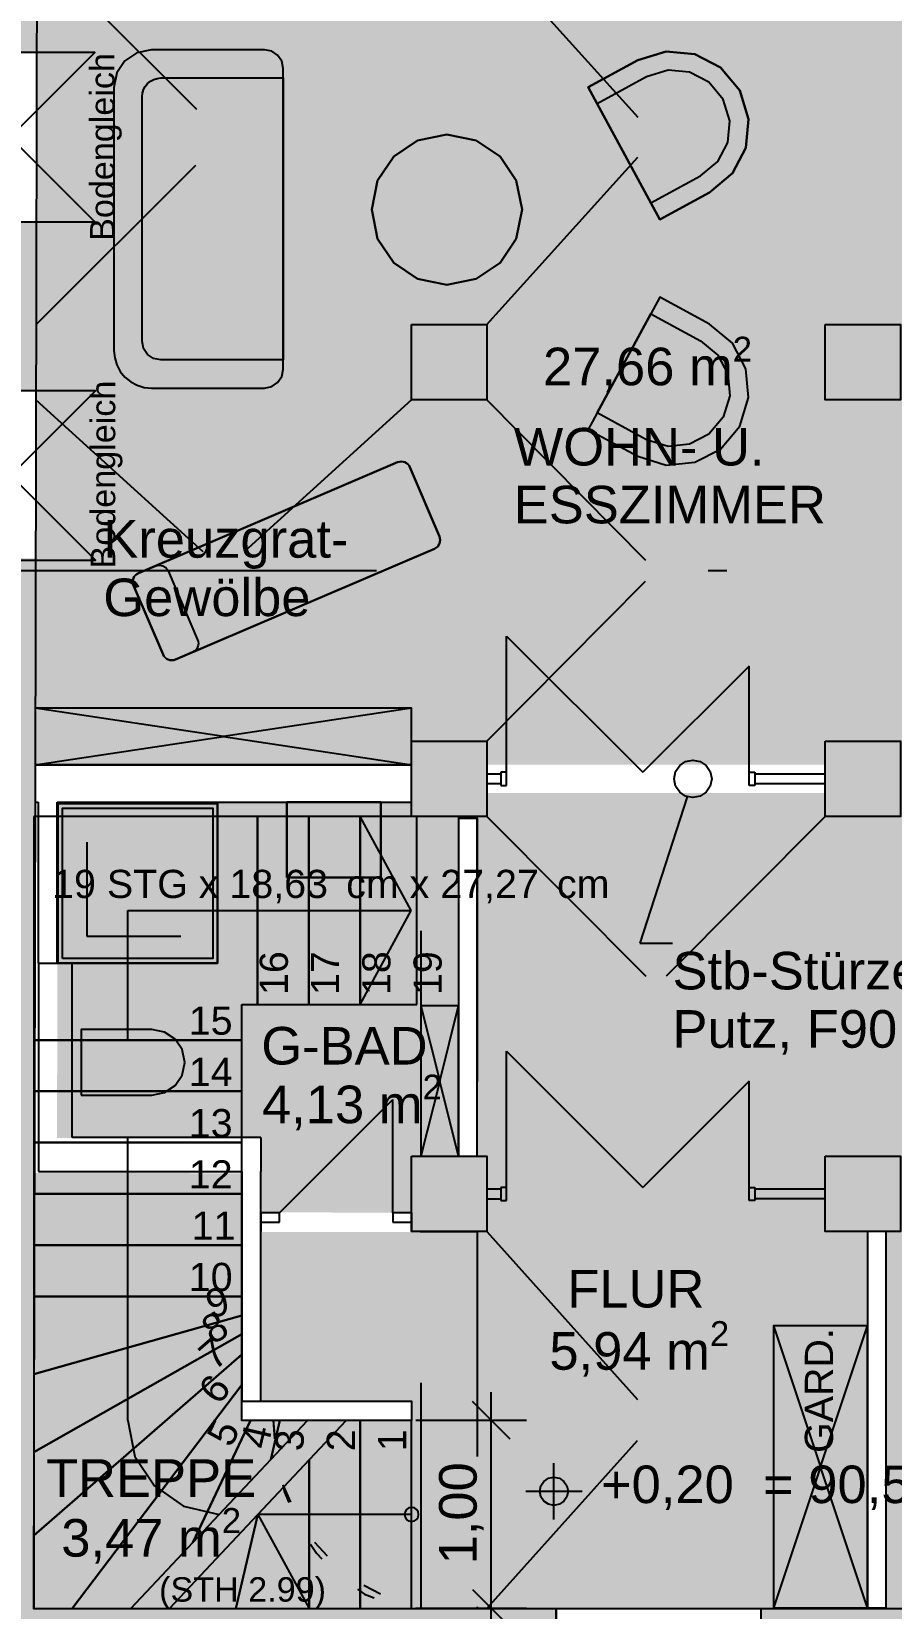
# Model space of a CAD drawing. Header units: centimetres. Extents: x 0 to 44.8, y 0 to 29.7.
# Drawn here: x 6.54 to 11.12, y 14.99 to 23.38 of the extents above; entities that cross this region are included whole.
import ezdxf
from ezdxf.xclip import XClip

# ---------------------------------------------------------------- set-up
doc = ezdxf.new("R2010")
doc.units = ezdxf.units.CM
doc.header["$MEASUREMENT"] = 0
doc.header["$XCLIPFRAME"] = 0
for name, pattern in [('ACAD_ISO02W100', [0.42, 0.12, -0.3]), ('Punktlinie_ eng', [0.025, 0, -0.025]), ('Strichlinie_ eng', [0.22999999999999998, 0.15, -0.08]), ('Strichlinie_ lang', [1.0583333015441903, 0.6349999904632571, -0.4233333110809331]), ('Strichpunktlinie', [0.670277762413025, 0.352777767181396, -0.176388883590699, 0, -0.14111111164093])]:
    doc.linetypes.add(name, pattern=pattern)
for name, color, linetype in [('A-Bemaßung 1_100', 7, 'Continuous'), ('A-Decken Roh', 7, 'Continuous'), ('A-Fenster Türen', 7, 'Continuous'), ('A-Möblierung', 7, 'Continuous'), ('A-Räume NEU.Neu', 7, 'Continuous'), ('A-Schnittlinien.Marker', 7, 'Continuous'), ('A-Schraffuren', 7, 'Continuous'), ('A-Treppen', 7, 'Continuous'), ('FENSTERÖFFNUNG', 7, 'Continuous'), ('Layout-Zeichnung.Layout', 7, 'Continuous'), ('Neubau_A-Bemaßung 1_100', 7, 'Continuous'), ('Neubau_A-Fenster Türen', 7, 'Continuous'), ('Neubau_A-Treppen', 7, 'Continuous'), ('Neubau_A-Wand Aussen', 7, 'Continuous'), ('Neubau_A-Wand Innen', 7, 'Continuous'), ('Neubau_Ansicht', 7, 'Continuous'), ('Unterzug', 7, 'Continuous'), ('Wand', 7, 'Continuous')]:
    doc.layers.add(name, color=color, linetype=linetype)
doc.styles.add('ERSTELLTER_STIL_3', font='')
doc.styles.get('ERSTELLTER_STIL_3').set_extended_font_data('Arial')

# ---------------------------------------------------------------- blocks, each defined once
blk = doc.blocks.new('Zeichnung_2_1', base_point=(5.879295221465711, 14.23450187050399))
at = {"layer": 'A-Möblierung', "linetype": 'Continuous', "lineweight": 0, "true_color": 0x535353}
for points in [[(7.179554475160754, 21.48489767178647), (7.779554475160754, 21.48489767178647, 0.4142135623730951), (7.879554475160753, 21.58489767178647), (7.879554475160754, 23.18489767178647, 0.4142135623730951), (7.779554475160754, 23.28489767178647), (7.179554475160757, 23.28489767178647, 0.4142135623730951), (6.979554475160757, 23.08489767178647), (6.979554475160753, 21.68489767178647, 0.4142135623730951)], [(10.14738622381097, 22.52592616260402, 0.9999999999999989), (9.76536517491342, 23.2288201220312), (9.501779940128232, 23.08556222869462), (9.883800989025781, 22.38266826926744)], [(9.150388446022212, 22.43460729964471, 0.9999999999999998), (8.350388446022212, 22.43460729964471, 0.9999999999999998)], [(8.685241113088711, 20.6307381988781, 0.4142135623730933), (8.711550438651622, 20.6963721793183), (8.55425181914246, 21.06414540333075, 0.4142135623731005), (8.488617838702256, 21.09045472889366), (7.109468248655572, 20.50058490573429, 0.4142135623730966), (7.083158923092661, 20.43495092529409), (7.240457542601824, 20.06717770128164, 0.4142135623730977), (7.306091523042026, 20.04086837571873)], [(6.680552512355177, 18.42518851684274), (7.530552512355176, 18.42518851684274), (7.530552512355176, 19.27518851684274), (6.680552512355177, 19.27518851684274)], [(7.899396812776966, 18.88150246045009), (8.399396812776965, 18.88150246045009), (8.399396812776965, 19.28150246045009), (7.899396812776966, 19.28150246045009)], [(8.612352691872088, 18.19805396706188), (8.612352691872088, 17.39805396706187), (8.81235269187209, 17.39805396706187), (8.81235269187209, 18.19805396706188)], [(6.805991314799674, 17.72305402368435), (7.180991314799673, 17.72305402368435, 0.9999999999999998), (7.180991314799673, 18.07305402368435), (6.805991314799674, 18.07305402368435)], [(10.48745001255367, 14.99646031347126), (10.98745001255367, 14.99646031347126), (10.98745001255367, 16.49646031347126), (10.48745001255367, 16.49646031347126)]]:
    blk.add_hatch(color=251, dxfattribs=at).paths.add_polyline_path(points)
at = {"layer": 'A-Möblierung', "linetype": 'Continuous', "lineweight": 0, "true_color": 0x3f3f3f}
blk.add_hatch(color=250, dxfattribs=at).paths.add_polyline_path([(6.560399982425748, 19.78150246834636), (6.560399982425748, 19.48150246045009), (8.56273469187209, 19.48150246045009), (8.56273469187209, 19.78150246834636)])
at = {"layer": 'A-Räume NEU.Neu', "linetype": 'Continuous', "lineweight": 0, "true_color": 0x222b33}
h = blk.add_hatch(color=250, dxfattribs=at)
h.paths.add_polyline_path([(6.569835968360488, 23.81715205016291), (6.560542090247059, 19.48106506027933), (8.562734668486712, 19.48106506027933), (8.562734668486712, 19.60611500356786), (8.962734724987067, 19.60611500356786), (8.962734724987067, 19.48114199261377), (10.76303673893328, 19.48114199261377), (10.76303673893328, 19.60611500356786), (11.16303669870028, 19.60611500356786), (11.16303669870028, 19.48114199261377), (12.98979276961889, 19.48114199261377), (12.98979276961889, 19.60611510030121), (13.05204068226046, 19.60611510030121), (13.05204068226046, 20.49598001455204), (13.05204068226046, 21.34575998159558), (13.05204068226046, 21.42268505241785), (12.98979276961889, 21.42268505241785), (12.98979276961889, 21.82268510891821), (13.05204068226046, 21.82268510891821), (13.05204068226046, 23.63719696221687), (12.98326974942751, 23.63719696221687), (12.98326974942751, 23.81715205016291), (12.59983469922458, 23.81715205016291), (11.55983468775034, 23.81715205016291), (10.391875700223, 23.81715205016291), (9.351875688748779, 23.81715205016291), (8.175774654901256, 23.81715205016291), (7.139617666074145, 23.81715205016291)])
h.paths.add_polyline_path([(8.562734668486712, 21.42268505241785), (8.562734668486712, 21.82268501218485), (8.762734648370213, 21.82268501218485), (8.962734724987067, 21.82268501218485), (8.962734724987067, 21.42268505241785), (8.762734648370213, 21.42268505241785)], flags=0)
h.paths.add_polyline_path([(10.76303673893328, 21.82268501218485), (11.16303669870028, 21.82268501218485), (11.16303669870028, 21.42268505241785), (10.76303673893328, 21.42268505241785)], flags=0)
for points in [[(10.7630366587078, 19.33143514456779), (8.902734685638382, 19.33143514456779), (8.96273468565315, 19.33113237008159), (8.96273468565315, 19.20611497382676), (8.912352703763114, 19.20611497382676), (8.912352703763114, 17.39805406209578), (8.96273468565315, 17.39805406209578), (8.96273468565315, 17.19775119846316), (10.7630366587078, 17.19805403977225), (10.7630366587078, 17.39805406209578), (10.98803665876319, 17.39805406209578), (11.16303663653197, 17.39805406209578), (11.16303663653197, 16.99805401744873), (11.08803670333639, 16.99805401744873), (11.08803670333639, 14.99673845257004), (12.97807265451305, 15.00085353939626), (12.97807265451305, 15.19964807689719), (12.97807265451305, 16.99805408427161), (12.98979272009146, 16.99805408427161), (12.98979272009146, 17.39805399527289), (12.98979272009146, 19.20611497382676), (12.98979272009146, 19.48114199261377), (11.16303663653197, 19.48114199261377), (11.16303663653197, 19.20611497382676), (10.98803665876319, 19.20611497382676), (10.7630366587078, 19.20611497382676)], [(6.676738447277486, 17.49572615044622), (7.760618686395901, 17.49805400768032), (7.759525128103565, 17.10026210401694), (8.56190997672489, 17.09805629088507), (8.56273469187209, 17.39805402368435), (8.81235269187209, 17.397367806013), (8.81235269187209, 19.20611500335756), (8.561332887749824, 19.20611500335756), (8.561332887749824, 19.28150246045009), (6.680566045539284, 19.28150246045009)], [(6.555889227807283, 17.31024332791899), (6.55092232267709, 14.99291502368436), (7.129447760866888, 14.99291502368436), (8.562736791642356, 14.99291502368436), (8.56273490171741, 15.99291502368475), (7.660622406780259, 15.99291331616001), (7.660618691872106, 17.30787545180587)], [(8.562734666148678, 16.99547034638461), (7.760613154118731, 16.99547034638461), (7.760618713937004, 16.09463865702459), (8.562734666148678, 16.09463865702459), (8.562734666148678, 14.99291502368436), (8.762734711839178, 14.99291502368436), (9.331965650896162, 14.99291502368436), (10.98793897292413, 14.99652046801353), (10.98793897292413, 16.99805404565606), (10.76303669191198, 16.99805404565606), (10.76303669191198, 17.12640464859279), (10.76303669191198, 17.19805402368436), (8.962734692880625, 17.19775119255177), (8.962734692880625, 17.12254600541212), (8.962734757529676, 16.99805404565606)]]:
    blk.add_hatch(color=250, dxfattribs=at).paths.add_polyline_path(points)
at = {"layer": 'A-Schraffuren', "linetype": 'Continuous', "lineweight": 13}
for points in [[(5.901272768084091, 24.48822230924436), (5.898666895754138, 23.27244118342728), (6.568663027757571, 23.26991852368435), (6.569835953217087, 23.81715202368436), (7.139617691872091, 23.81715202368436), (7.139617691872091, 24.48822230924436)], [(5.896732453134297, 22.36991852368437), (5.894803796881736, 21.47009551888861), (6.56480533588573, 21.47009551888861), (6.566733992138288, 22.36991852368436)], [(8.962734691872093, 21.42268502368436), (8.962734691872093, 21.82268502368436), (8.56273469187209, 21.82268502368436), (8.56273469187209, 21.42268502368436)], [(10.76303669187209, 21.82268502368436), (10.76303669187209, 21.42268502368436), (11.16303669187209, 21.42268502368436), (11.16303669187209, 21.82268502368436)], [(5.892896194991552, 20.58009551888861), (5.879524922782089, 14.34167002368435), (7.129447691872095, 14.34167002368435), (7.129447691872095, 14.99291502368435), (6.55092232267709, 14.99291502368435), (6.56289773399555, 20.58009551888861)], [(8.962734691872093, 19.20611502368435), (8.962734691872093, 19.60611502368436), (8.56273469187209, 19.60611502368436), (8.56273469187209, 19.20611502368435)], [(11.16303669187209, 19.20611502368435), (11.16303669187209, 19.60611502368436), (10.76303669187209, 19.60611502368436), (10.76303669187209, 19.20611502368435)], [(8.56273469187209, 17.39805402368435), (8.56273469187209, 16.99805402368436), (8.962734691872093, 16.99805402368436), (8.962734691872093, 17.39805402368435)], [(10.76303669187209, 17.39805402368435), (10.76303669187209, 16.99805402368436), (11.16303669187209, 16.99805402368436), (11.16303669187209, 17.39805402368435)], [(9.331965691872094, 14.99291502368435), (7.129447691872095, 14.99291502368435), (7.129447691872095, 14.34167002368435), (9.331965691872094, 14.34167002368435)], [(11.55969069187209, 14.34167002368435), (11.55969069187209, 14.99291502368435), (10.42196569187209, 14.99291502368435), (10.42196569187209, 14.34167002368435)]]:
    blk.add_hatch(color=9, dxfattribs=at).paths.add_polyline_path(points)
at = {"layer": 'A-Bemaßung 1_100', "color": 7, "linetype": 'Continuous', "lineweight": 25, "ltscale": 10}
for p, q in [((8.9861291025365, 15.9929151121069), (8.9861291025365, 16.14314016200591)), ((9.08627930205036, 15.89276491259304), (8.885979401766193, 16.09306481287721)), ((9.173910539596157, 15.9929151121069), (8.586129290464543, 15.9929151121069)), ((8.9861291025365, 14.99291483381167), (8.9861291025365, 15.9929151121069)), ((8.885979401766193, 15.09306503332554), (9.08627930205036, 14.89276513304137)), ((9.173910539596157, 14.99291483381167), (8.586129290464543, 14.99291483381167)), ((8.9861291025365, 14.84268978391266), (8.9861291025365, 14.99291483381167))]:
    blk.add_line(p, q, dxfattribs=at)
at = {"layer": 'A-Fenster Türen', "color": 7, "linetype": 'Punktlinie_ eng', "lineweight": 25, "ltscale": 10}
blk.add_arc((8.825082926999334, 15.96882505920281), 0.9986641459076553, 178.4703002666215, 257.745773647586, dxfattribs=at)
at = {"layer": 'A-Möblierung', "color": 7, "linetype": 'Continuous', "lineweight": 25, "ltscale": 10, "flags": 128}
for points in [[(7.179554475160754, 21.48489767178647), (7.779554475160754, 21.48489767178647, 0.4142135623730951), (7.879554475160753, 21.58489767178647), (7.879554475160754, 23.18489767178647, 0.4142135623730951), (7.779554475160754, 23.28489767178647), (7.179554475160757, 23.28489767178647, 0.4142135623730951), (6.979554475160757, 23.08489767178647), (6.979554475160753, 21.68489767178647, 0.4142135623730951)], [(7.179554475160754, 21.48489767178647), (7.779554475160754, 21.48489767178647, 0.4142135623730951), (7.879554475160753, 21.58489767178647), (7.879554475160754, 23.18489767178647, 0.4142135623730951), (7.779554475160754, 23.28489767178647), (7.179554475160757, 23.28489767178647, 0.4142135623730951), (6.979554475160757, 23.08489767178647), (6.979554475160753, 21.68489767178647, 0.4142135623730951)], [(10.14738622381097, 22.52592616260402, 0.9999999999999989), (9.76536517491342, 23.2288201220312), (9.501779940128232, 23.08556222869462), (9.883800989025781, 22.38266826926744)], [(10.14738622381097, 22.52592616260402), (9.883800989025781, 22.38266826926744), (9.501779940128232, 23.08556222869462), (9.76536517491342, 23.2288201220312, -0.999999952511681)], [(9.836048357913583, 22.47053001419584), (10.09963359269878, 22.61378790753242, 0.9999999331289989), (9.813117806025614, 23.1409583771028), (9.549532571240427, 22.99770048376622)], [(7.879554475160753, 21.63489767178647), (7.229554475160754, 21.63489767178647, -0.4142135623730951), (7.129554475160754, 21.73489767178647), (7.129554475160755, 23.03489767178647, -0.4142135623730951), (7.229554475160755, 23.13489767178647), (7.879554475160754, 23.13489767178647)], [(9.150388446022212, 22.43460729964471, 0.9999999999999998), (8.350388446022212, 22.43460729964471, 0.9999999999999998)], [(10.14738622381097, 21.82522332106173), (9.883800989025781, 21.96848121439831), (9.501779940128232, 21.26558725497114), (9.76536517491342, 21.12232936163455, 0.999999952511681)], [(9.836048357913583, 21.88061946946991), (10.09963359269878, 21.73736157613333, -0.9999999331289989), (9.813117806025614, 21.21019110656295), (9.549532571240427, 21.35344899989953)], [(8.685241113088711, 20.6307381988781, 0.4142135623730933), (8.711550438651622, 20.6963721793183), (8.55425181914246, 21.06414540333075, 0.4142135623731005), (8.488617838702256, 21.09045472889366), (7.109468248655572, 20.50058490573429, 0.4142135623730966), (7.083158923092661, 20.43495092529409), (7.240457542601824, 20.06717770128164, 0.4142135623730977), (7.306091523042026, 20.04086837571873)], [(8.685241113088711, 20.6307381988781), (7.306091523042026, 20.04086837571873, -0.4142135623730951), (7.240457542601824, 20.06717770128164), (7.083158923092661, 20.43495092529409, -0.4142135623730951), (7.109468248655572, 20.50058490573429), (8.488617838702256, 21.09045472889366, -0.4142135623730951), (8.55425181914246, 21.06414540333075), (8.711550438651622, 20.6963721793183, -0.4142135623730951)], [(7.398034829045138, 20.08019303059602), (7.306091523042026, 20.04086837571873, -0.4142135623730951), (7.240457542601824, 20.06717770128164), (7.083158923092661, 20.43495092529409, -0.4142135623730951), (7.109468248655572, 20.50058490573429), (7.201411554658684, 20.53990956061159, -0.4142135623730951), (7.267045535098887, 20.51360023504868), (7.424344154608049, 20.14582701103623, -0.4142135623730951)], [(6.805991314799674, 17.72305402368435), (7.180991314799673, 17.72305402368435, 0.9999999999999998), (7.180991314799673, 18.07305402368435), (6.805991314799674, 18.07305402368435)], [(6.805991314799674, 17.72305402368435), (7.180991314799673, 17.72305402368435, 0.9999999999999998), (7.180991314799673, 18.07305402368435), (6.805991314799674, 18.07305402368435)]]:
    blk.add_lwpolyline(points, format="xyb", close=True, dxfattribs=at)
for points in [[(6.560399982425748, 19.78150246834636), (6.560399982425748, 19.48150246045009), (8.56273469187209, 19.48150246045009), (8.56273469187209, 19.78150246834636)], [(6.680552512355177, 18.42518851684274), (7.530552512355176, 18.42518851684274), (7.530552512355176, 19.27518851684274), (6.680552512355177, 19.27518851684274)], [(6.680552512355177, 18.42518851684274), (6.680552512355177, 19.27518851684274), (7.530552512355176, 19.27518851684274), (7.530552512355176, 18.42518851684274)], [(6.705552512355176, 18.45018851684274), (6.705552512355176, 19.25018851684274), (7.505552512355176, 19.25018851684274), (7.505552512355176, 18.45018851684274)], [(7.899396812776966, 18.88150246045009), (8.399396812776965, 18.88150246045009), (8.399396812776965, 19.28150246045009), (7.899396812776966, 19.28150246045009)], [(7.899396812776966, 18.88150246045009), (7.899396812776966, 19.28150246045009), (8.399396812776965, 19.28150246045009), (8.399396812776965, 18.88150246045009)], [(8.612352691872088, 18.19805396706188), (8.612352691872088, 17.39805396706187), (8.81235269187209, 17.39805396706187), (8.81235269187209, 18.19805396706188)], [(8.612352691872088, 18.19805396706188), (8.612352691872088, 17.39805396706187), (8.81235269187209, 17.39805396706187), (8.81235269187209, 18.19805396706188)], [(8.612352691872088, 18.19805396706188), (8.712352691872088, 17.79805396706188), (8.612352691872088, 17.39805396706187), (8.81235269187209, 17.39805396706187), (8.712352691872088, 17.79805396706188), (8.81235269187209, 18.19805396706188)], [(10.48745001255367, 14.99646031347126), (10.98745001255367, 14.99646031347126), (10.98745001255367, 16.49646031347126), (10.48745001255367, 16.49646031347126)]]:
    blk.add_lwpolyline(points, close=True, dxfattribs=at)
for points in [[(6.560399982425749, 19.48150246045009), (8.56273469187209, 19.48150246045009), (8.56273469187209, 19.78150246045009), (6.560399982425748, 19.78150246045009), (6.560399982425749, 19.48150246045009), (7.561567337148917, 19.63150246045009), (8.56273469187209, 19.48150246045009), (8.56273469187209, 19.78150246045009), (7.561567337148917, 19.63150246045009), (6.560399982425748, 19.78150246045009)], [(10.98745001255367, 14.99646031347126), (10.98745001255367, 16.49646031347126), (10.48745001255367, 16.49646031347126), (10.48745001255367, 14.99646031347126), (10.98745001255367, 14.99646031347126), (10.73745001255367, 15.74646031347127), (10.98745001255367, 16.49646031347126), (10.48745001255367, 16.49646031347126), (10.73745001255367, 15.74646031347127), (10.48745001255367, 14.99646031347126)]]:
    blk.add_lwpolyline(points, dxfattribs=at)
at = {"layer": 'A-Möblierung', "color": 7, "linetype": 'Strichlinie_ lang', "lineweight": 25, "ltscale": 10, "flags": 128}
blk.add_lwpolyline([(6.834444498993405, 19.06909983780165), (6.834444498993405, 18.56909983780165), (7.334444498993404, 18.56909983780165)], dxfattribs=at)
at = {"layer": 'A-Möblierung', "color": 7, "linetype": 'Continuous', "lineweight": 25, "ltscale": 10}
blk.add_circle((8.750388446022212, 22.43460729964471), 0.3999999999999997, dxfattribs=at)
at = {"layer": 'A-Schnittlinien.Marker', "color": 7, "linetype": 'Strichpunktlinie', "lineweight": 25, "ltscale": 10, "flags": 128}
blk.add_lwpolyline([(5.134348610401683, 20.8002408604794), (5.134348610401683, 20.51440002368435), (18.9187973671971, 20.51440002368435), (18.9187973671971, 18.30208452368436), (22.96349005917514, 18.30208452368435), (22.96349005917514, 20.51440002368435), (31.89707315021201, 20.51440002368435), (31.89707315021201, 20.8002408604794)], dxfattribs=at)
at = {"layer": 'FENSTERÖFFNUNG', "color": 7, "linetype": 'Continuous', "lineweight": 25, "ltscale": 10}
blk.add_line((7.129447493842282, 14.99291483381167), (8.169447503972926, 14.99291483381167), dxfattribs=at)
at = {"layer": 'Neubau_A-Bemaßung 1_100', "color": 7, "linetype": 'Continuous', "lineweight": 25, "ltscale": 10}
for p, q in [((10.02870262940971, 19.31114475828718), (9.777214184382608, 18.53142654079764)), ((9.777214184382608, 18.53142654079764), (9.950342535803374, 18.53142654079764)), ((9.319893276818371, 15.46592870732648), (9.319893276818371, 15.76592844169456)), ((9.169893160262554, 15.61592832513874), (9.469893393374187, 15.61592832513874))]:
    blk.add_line(p, q, dxfattribs=at)
for centre, radius in [((10.05939917198359, 19.40631681509026), 0.1), ((9.319893237695524, 15.61592854159065), 0.075)]:
    blk.add_circle(centre, radius, dxfattribs=at)
at = {"layer": 'Neubau_A-Fenster Türen', "color": 7, "linetype": 'Continuous', "lineweight": 25, "ltscale": 10, "flags": 128}
for points in [[(6.42773191058767, 22.37002255021495), (6.877731910587669, 22.37002255021495), (6.42773191058767, 22.82002255021494), (6.877731910587667, 23.27002255021493), (6.42773191058767, 23.27002255021493)], [(6.43093393153623, 20.57009551888862), (6.88093393153623, 20.57009551888862), (6.43093393153623, 21.02009551888862), (6.880933931536227, 21.47009551888861), (6.43093393153623, 21.47009551888861)]]:
    blk.add_lwpolyline(points, dxfattribs=at)
at = {"layer": 'Neubau_A-Treppen', "color": 7, "linetype": 'Strichlinie_ eng', "lineweight": 25, "ltscale": 10}
for p, q in [((6.553612649077866, 19.20611485183354), (6.553612649077866, 18.01657656167879)), ((7.743150939232619, 19.20611485183354), (6.553612649077866, 19.20611485183354)), ((7.743150939232619, 18.20611507228187), (7.743150939232619, 19.20611485183354)), ((8.015878378539238, 19.20611485183354), (7.743150939232619, 19.20611485183354)), ((7.743150939232619, 19.20611485183354), (7.743150939232619, 18.20611507228187)), ((8.015878378539238, 18.20611507228187), (8.015878378539238, 19.20611485183354)), ((8.288605817845854, 19.20611485183354), (8.015878378539238, 19.20611485183354)), ((8.015878378539238, 19.20611485183354), (8.015878378539238, 18.20611507228187)), ((8.288605817845854, 18.20611507228187), (8.288605817845854, 19.20611485183354)), ((8.288605817845854, 19.20611485183354), (8.288605817845854, 18.20611507228187)), ((8.561332758408916, 19.20611485183354), (8.288605817845854, 19.20611485183354)), ((8.561332758408916, 18.7061149620577), (8.288605817845854, 19.20611485183354)), ((8.591332681971368, 19.20611485183354), (8.561332758408916, 19.20611485183354)), ((8.591332681971368, 18.20611507228187), (8.591332681971368, 19.20611485183354)), ((7.053612538853702, 18.01657656167879), (7.053612538853702, 18.7061149620577)), ((7.053612538853702, 18.7061149620577), (7.743150939232619, 18.7061149620577)), ((7.743150939232619, 18.7061149620577), (8.288605817845854, 18.7061149620577)), ((8.288605817845854, 18.7061149620577), (8.561332758408916, 18.7061149620577)), ((8.288605817845854, 18.20611507228187), (8.561332758408916, 18.7061149620577)), ((7.660618855790704, 18.01657656167879), (7.660618855790704, 18.20611507228187)), ((7.660618855790704, 18.20611507228187), (7.743150939232619, 18.20611507228187)), ((7.743150939232619, 18.20611507228187), (8.015878378539238, 18.20611507228187)), ((8.015878378539238, 18.20611507228187), (8.288605817845854, 18.20611507228187)), ((8.288605817845854, 18.20611507228187), (8.561332758408916, 18.20611507228187)), ((8.561332758408916, 18.20611507228187), (8.591332681971368, 18.20611507228187)), ((7.660618855790704, 18.01657656167879), (6.553612649077866, 18.01657656167879)), ((6.553612649077866, 18.01657656167879), (6.553612649077866, 17.74384912237217)), ((6.553612649077866, 18.01657656167879), (7.660618855790704, 18.01657656167879)), ((7.053612538853702, 15.9929151121069), (7.053612538853702, 18.01657656167879)), ((7.660618855790704, 17.74384912237217), (7.660618855790704, 18.01657656167879)), ((7.660618855790704, 17.74384912237217), (6.553612649077866, 17.74384912237217)), ((6.553612649077866, 17.74384912237217), (6.553612649077866, 17.47112218180911)), ((6.553612649077866, 17.74384912237217), (7.660618855790704, 17.74384912237217)), ((7.660618855790704, 17.47112218180911), (7.660618855790704, 17.74384912237217)), ((7.660618855790704, 17.47112218180911), (6.553612649077866, 17.47112218180911)), ((6.553612649077866, 17.47112218180911), (6.553612649077866, 17.19839474250249)), ((6.553612649077866, 17.47112218180911), (7.660618855790704, 17.47112218180911)), ((7.660618855790704, 17.19839474250249), (7.660618855790704, 17.47112218180911)), ((7.660618855790704, 17.19839474250249), (6.553612649077866, 17.19839474250249)), ((6.553612649077866, 17.19839474250249), (6.553612649077866, 16.92566730319587)), ((6.553612649077866, 17.19839474250249), (7.660618855790704, 17.19839474250249)), ((7.660618855790704, 16.92566730319587), (7.660618855790704, 17.19839474250249)), ((7.660618855790704, 16.92566730319587), (6.553612649077866, 16.92566730319587)), ((6.553612649077866, 16.92566730319587), (6.553612649077866, 16.65294036263281)), ((6.553612649077866, 16.92566730319587), (7.660618855790704, 16.92566730319587)), ((7.660618855790704, 16.65294036263281), (7.660618855790704, 16.92566730319587)), ((7.660618855790704, 16.65294036263281), (6.553612649077866, 16.65294036263281)), ((6.553612649077866, 16.65294036263281), (6.553612649077866, 16.23870790573863)), ((6.553612649077866, 16.65294036263281), (7.660618855790704, 16.65294036263281)), ((7.660618855790704, 16.55200164955887), (7.660618855790704, 16.65294036263281)), ((7.660618855790704, 16.55200164955887), (6.553612649077866, 16.23870790573863)), ((6.553612649077866, 16.23870790573863), (7.660618855790704, 16.55200164955887)), ((7.660618855790704, 16.45106293648493), (7.660618855790704, 16.55200164955887)), ((7.660618855790704, 16.45106293648493), (6.553612649077866, 15.824475947588)), ((6.553612649077866, 15.824475947588), (7.660618855790704, 16.45106293648493)), ((7.660618855790704, 16.34312036767148), (7.660618855790704, 16.45106293648493)), ((7.660618855790704, 16.34312036767148), (6.553612649077866, 15.38150189712002)), ((6.553612649077866, 15.38150189712002), (7.660618855790704, 16.34312036767148)), ((7.660618855790704, 16.18316034232708), (7.660618855790704, 16.34312036767148)), ((6.553612649077866, 16.23870790573863), (6.553612649077866, 15.824475947588)), ((7.660618855790704, 16.18316034232708), (6.756972341070496, 14.99291483381167)), ((6.756972341070496, 14.99291483381167), (7.660618855790704, 16.18316034232708)), ((7.660618855790704, 15.9929151121069), (7.660618855790704, 16.18316034232708)), ((7.705342686576822, 15.9929151121069), (7.398619390347005, 15.34392256775586)), ((7.39861988909056, 15.34392256775586), (7.705342686576822, 15.9929151121069)), ((7.705342686576822, 15.9929151121069), (7.660618855790704, 15.9929151121069)), ((7.862105266991648, 15.9929151121069), (7.705342686576822, 15.9929151121069)), ((7.862105266991648, 15.9929151121069), (7.81321243883128, 15.78495251584738)), ((7.81321243883128, 15.78495251584738), (7.862105266991648, 15.9929151121069)), ((8.008708441195985, 15.9929151121069), (7.862105266991648, 15.9929151121069)), ((6.553612649077866, 15.824475947588), (6.553612649077866, 15.38150189712002)), ((6.553612649077866, 15.38150189712002), (6.553612649077866, 14.99291483381167)), ((6.553612649077866, 14.99291483381167), (6.756972341070496, 14.99291483381167)), ((6.756972341070496, 14.99291483381167), (7.068652649491087, 14.99291483381167))]:
    blk.add_line(p, q, dxfattribs=at)
at = {"layer": 'Neubau_A-Treppen', "color": 7, "linetype": 'Continuous', "lineweight": 25, "ltscale": 10}
for p, q in [((7.068652649491087, 14.99291483381167), (8.008708441195985, 15.9929151121069)), ((7.274525011512603, 14.99291483381167), (8.214580803217501, 15.9929151121069)), ((8.290007287234733, 15.9929151121069), (8.214580803217501, 15.9929151121069)), ((8.562734726541349, 15.9929151121069), (8.290007287234733, 15.9929151121069)), ((8.290007287234733, 15.9929151121069), (8.290007287234733, 14.99291483381167)), ((8.290007287234733, 14.99291483381167), (8.290007287234733, 15.9929151121069)), ((8.562734726541349, 14.99291483381167), (8.562734726541349, 15.9929151121069)), ((8.01728034667167, 15.78303335064865), (7.744552907365054, 15.49291522233106)), ((8.01728034667167, 15.78303335064865), (8.01728034667167, 14.99291483381167)), ((8.01728034667167, 14.99291483381167), (8.01728034667167, 15.78303335064865)), ((7.744552907365054, 15.49291522233106), (7.627000547738457, 14.99291483381167)), ((7.627000547738457, 14.99291483381167), (7.744552907365054, 15.49291522233106)), ((8.290007287234733, 15.49291522233106), (7.744552907365054, 15.49291522233106)), ((7.744552907365054, 15.49291522233106), (8.01728034667167, 14.99291483381167)), ((8.562734726541349, 15.49291522233106), (8.290007287234733, 15.49291522233106)), ((7.274525011512603, 14.99291483381167), (7.627000547738457, 14.99291483381167)), ((7.627000547738457, 14.99291483381167), (8.01728034667167, 14.99291483381167)), ((8.01728034667167, 14.99291483381167), (8.290007287234733, 14.99291483381167)), ((8.290007287234733, 14.99291483381167), (8.562734726541349, 14.99291483381167))]:
    blk.add_line(p, q, dxfattribs=at)
at = {"layer": 'Neubau_A-Treppen', "color": 7, "linetype": 'Continuous', "lineweight": 25, "ltscale": 10, "flags": 128}
blk.add_lwpolyline([(7.760618691872098, 16.09463864074837), (8.56273469187209, 16.09463864074837), (8.56273469187209, 15.99291502368435), (7.660618691872097, 15.99291502368435), (7.660618691872097, 16.09463864074837)], close=True, dxfattribs=at)
blk.add_lwpolyline([(8.56273469187209, 15.53041502368435, 0.9999999999999998), (8.56273469187209, 15.45541502368435, 0.9999999999999998)], format="xyb", close=True, dxfattribs=at)
at = {"layer": 'Neubau_A-Treppen', "color": 7, "linetype": 'Strichlinie_ eng', "lineweight": 25, "ltscale": 10}
blk.add_arc((7.553612605467123, 15.99291502368435), 0.4999999999999999, 180, 268.3120533204029, dxfattribs=at)
at = {"layer": 'Neubau_A-Wand Aussen', "color": 7, "linetype": 'Continuous', "lineweight": 25, "ltscale": 10}
for p, q in [((9.06797142364218, 19.44115024573261), (9.067849231471262, 20.16614981159863)), ((9.067849231471262, 20.16614981159863), (9.792970989508186, 19.44127193915998)), ((9.06797142364218, 19.44115024573261), (9.037971001336173, 19.44114475955352)), ((9.037971001336173, 19.44114475955352), (9.037982971181487, 19.37114510415564)), ((9.037972996310392, 19.43114495128055), (9.037981474950822, 19.38114491242861)), ((9.037972996310392, 19.43114495128055), (9.037981474950822, 19.38114491242861)), ((9.037972996310392, 19.43114495128055), (9.037981474950822, 19.38114491242861)), ((9.06798289474394, 19.37115009159119), (9.06797142364218, 19.44115024573261)), ((10.35797112928896, 19.44136719917894), (10.38797105285141, 19.44137218661449)), ((10.35798309913428, 19.37136704503751), (10.35797112928896, 19.44136719917894)), ((10.38797105285141, 19.44137218661449), (10.38798302269673, 19.37137203247306)), ((10.38797304782563, 19.43137187959797), (10.38798152646607, 19.38137184074603)), ((10.38797304782563, 19.43137187959797), (10.38798152646607, 19.38137184074603)), ((10.38797304782563, 19.43137187959797), (10.38798152646607, 19.38137184074603)), ((9.037982971181487, 19.37114510415564), (9.06798289474394, 19.37115009159119)), ((10.38798302269673, 19.37137203247306), (10.35798309913428, 19.37136704503751)), ((9.06797142364218, 17.2327686470402), (9.067849231471262, 17.95776871164976)), ((9.067849231471262, 17.95776871164976), (9.792970989508186, 17.23289083921112)), ((7.860618512454905, 17.09805402295071), (8.46273464883747, 17.70017015933327)), ((8.46273464883747, 17.09805402295071), (8.46273464883747, 17.70017015933327)), ((9.06797142364218, 17.2327686470402), (9.037971001336173, 17.23276365960465)), ((9.037971001336173, 17.23276365960465), (9.037982971181487, 17.16276400420678)), ((9.037972996310392, 17.22276385133169), (9.037981474950822, 17.17276381247974)), ((9.037972996310392, 17.22276385133169), (9.037981474950822, 17.17276381247974)), ((9.037972996310392, 17.22276385133169), (9.037981474950822, 17.17276381247974)), ((9.06798289474394, 17.16276899164233), (9.06797142364218, 17.2327686470402)), ((10.35797112928896, 17.23298609923008), (10.38797105285141, 17.23299108666562)), ((10.35798309913428, 17.16298594508865), (10.35797112928896, 17.23298609923008)), ((10.38797105285141, 17.23299108666562), (10.38798302269673, 17.16299093252419)), ((10.38797304782563, 17.2229907796491), (10.38798152646607, 17.17299074079716)), ((10.38797304782563, 17.2229907796491), (10.38798152646607, 17.17299074079716)), ((10.38797304782563, 17.2229907796491), (10.38798152646607, 17.17299074079716)), ((9.037982971181487, 17.16276400420678), (9.06798289474394, 17.16276899164233)), ((10.38798302269673, 17.16299093252419), (10.35798309913428, 17.16298594508865)), ((7.760618933494581, 17.09805402295071), (7.760618933494581, 17.04805398409877)), ((7.860618512454905, 17.09805402295071), (7.760618933494581, 17.09805402295071)), ((7.760618933494581, 17.09805402295071), (7.760618933494581, 17.04805398409877)), ((7.760618933494581, 17.09805402295071), (7.760618933494581, 17.04805398409877)), ((7.760618933494581, 17.09805402295071), (7.760618933494581, 17.04805398409877)), ((7.760618933494581, 17.04805398409877), (7.760618933494581, 16.99805394524683)), ((7.760618933494581, 17.04805398409877), (7.860618512454905, 17.04805398409877)), ((7.760618933494581, 17.04805398409877), (7.760618933494581, 16.99805394524683)), ((7.860618512454905, 17.04805398409877), (7.860618512454905, 17.09805402295071)), ((8.562734726541349, 17.09805402295071), (8.46273464883747, 17.09805402295071)), ((8.46273464883747, 17.09805402295071), (8.46273464883747, 17.04805398409877)), ((8.46273464883747, 17.04805398409877), (8.562734726541349, 17.04805398409877)), ((8.562734726541349, 17.09805402295071), (8.562734726541349, 17.04805398409877)), ((8.562734726541349, 17.04805398409877), (8.562734726541349, 17.09805402295071)), ((8.562734726541349, 17.09805402295071), (8.562734726541349, 17.04805398409877)), ((8.562734726541349, 17.09805402295071), (8.562734726541349, 17.04805398409877)), ((8.562734726541349, 17.04805398409877), (8.562734726541349, 16.99805394524683)), ((8.562734726541349, 17.04805398409877), (8.562734726541349, 16.99805394524683))]:
    blk.add_line(p, q, dxfattribs=at)
at = {"layer": 'Neubau_A-Wand Aussen', "color": 7, "linetype": 'Strichlinie_ eng', "lineweight": 25, "ltscale": 10}
for p, q in [((10.35787636801356, 20.00636684021616), (9.792970989508186, 19.44127193915998)), ((10.35797112928896, 19.44136719917894), (10.35787636801356, 20.00636684021616)), ((10.35787636801356, 17.7979857402673), (9.792970989508186, 17.23289083921112)), ((10.35797112928896, 17.23298609923008), (10.35787636801356, 17.7979857402673))]:
    blk.add_line(p, q, dxfattribs=at)
at = {"layer": 'Neubau_A-Wand Aussen', "color": 7, "linetype": 'Continuous', "lineweight": 25, "ltscale": 10, "flags": 128}
for points in [[(8.56273469187209, 19.48150246045009), (6.560399982425749, 19.48150246045009)], [(6.560399982425749, 19.48150246045009), (6.560399982425749, 19.28150246045009)], [(8.56273469187209, 19.28150246045009), (8.56273469187209, 19.48150246045009)], [(9.037972900910592, 19.43114500000704), (8.962730494278558, 19.4311323433843)], [(8.962730494278558, 19.4311323433843), (8.962738904843246, 19.38113234409168)], [(8.962738904843246, 19.38113234409168), (9.037981311474436, 19.38114500071442)], [(10.76303248658975, 19.43143517451576), (10.38797289802739, 19.43137208525626)], [(10.38798130859124, 19.38137208596364), (10.76304089715444, 19.38143517522313)], [(10.76304089715444, 19.38143517522313), (10.76303248658975, 19.43143517451576)], [(6.560399982425749, 19.28150246045009), (6.57684282010475, 19.28150246045009)], [(6.57684282010475, 19.28150246045009), (6.57684282010475, 18.42518851684274)], [(6.67684282010475, 19.28150246045009), (8.56273469187209, 19.28150246045009)], [(6.67684282010475, 18.42518851684274), (6.67684282010475, 19.28150246045009)], [(8.912352691872089, 19.206114981853), (8.81235269187209, 19.206114981853)], [(8.81235269187209, 19.206114981853), (8.81235269187209, 17.39805396706187)], [(8.912352691872089, 17.39805396706187), (8.912352691872089, 19.206114981853)], [(6.57684282010475, 18.42518851684274), (6.67684282010475, 18.42518851684274)], [(6.577736131374667, 18.42518849650146), (6.757736131374664, 18.4251885321128)], [(6.577736131374667, 18.42518849650146), (6.577736350411012, 17.31805402670752)], [(6.757736314799675, 17.49805402368435), (6.757736131374664, 18.4251885321128)], [(7.760618691872098, 17.49805400684055), (6.757736314799675, 17.49805402368435)], [(7.760618691872098, 17.49805400684055), (7.760618691872098, 17.31805400684055)], [(8.81235269187209, 17.39805396706187), (8.912352691872089, 17.39805396706187)], [(6.577736350411012, 17.31805402670752), (6.757736350411016, 17.31805402368436)], [(6.757736350411016, 17.31805402368436), (7.660618691872097, 17.3180540085201)], [(7.660618691872097, 17.3180540085201), (7.660618691872097, 16.09523978032893)], [(7.760618691872098, 16.09523978032893), (7.760618691872098, 17.31805400684055)], [(9.037972900910592, 17.22276384882195), (8.962730494278558, 17.22275119219921)], [(8.962730494278558, 17.22275119219921), (8.962738904843246, 17.17275119290659)], [(10.76303248658975, 17.22305402333067), (10.38797289802739, 17.22299093407117)], [(10.76304089715444, 17.17305402403804), (10.76303248658975, 17.22305402333067)], [(8.962738904843246, 17.17275119290659), (9.037981311474436, 17.17276384952932)], [(10.38798130859124, 17.17299093477854), (10.76304089715444, 17.17305402403804)], [(10.98793897292413, 16.99804805984572), (10.98745001255367, 14.99646031347126)], [(11.08793896994034, 16.99802363122116), (10.98793897292413, 16.99804805984572)], [(11.08745000956988, 14.9964358848467), (11.08793896994034, 16.99802363122116)], [(7.660618691872097, 16.09523978032893), (7.760618691872098, 16.09523978032893)], [(10.98745001255367, 14.99646031347126), (11.08745000956988, 14.9964358848467)]]:
    blk.add_lwpolyline(points, dxfattribs=at)
at = {"layer": 'Neubau_A-Wand Innen', "color": 7, "linetype": 'Strichlinie_ eng', "lineweight": 25, "ltscale": 10, "flags": 128}
for points in [[(8.912352691872089, 17.39805396706187), (8.613116691872094, 17.39731002368435), (8.613116691872094, 19.19707902368435), (8.912352691872089, 19.19707902368435)], [(8.912352691872089, 14.99291502368435), (8.613116719886776, 14.99291502368435), (8.613116691872094, 16.99805402368436), (8.912352691872089, 16.99805402368436)]]:
    blk.add_lwpolyline(points, close=True, dxfattribs=at)
at = {"layer": 'Neubau_Ansicht', "color": 7, "linetype": 'Punktlinie_ eng', "lineweight": 25, "ltscale": 10}
blk.add_ellipse((8.613116705879447, 15.99548452368436), major_axis=(-2e-16, -1.002569499999998), ratio=0.7843266950548551, start_param=4.712388980384689, end_param=6.283185307179586, dxfattribs=at)
at = {"layer": 'Unterzug', "color": 7, "linetype": 'ACAD_ISO02W100', "lineweight": 25, "ltscale": 10}
for p, q in [((6.565561048419285, 21.82268513302354), (8.562734726541349, 23.81715212987392)), ((6.569835779427146, 23.81715212987392), (8.562734726541349, 21.82268513302354)), ((8.962734538613306, 21.82268513302354), (10.76303667964663, 23.81715212987392)), ((8.962734538613306, 23.81715212987392), (10.76303667964663, 21.82268513302354)), ((8.562734726541349, 21.42268482220803), (6.560810017316629, 19.60611516264905)), ((6.56470370824865, 21.42268482220803), (8.562734726541349, 19.60611516264905)), ((8.962734538613306, 19.60611516264905), (10.76303667964663, 21.42268482220803)), ((8.962734538613306, 21.42268482220803), (10.76303667964663, 19.60611516264905)), ((8.962734538613306, 19.20611485183354), (10.76303667964663, 17.39805425606234)), ((10.76303667964663, 19.20611485183354), (8.962734538613306, 17.39805425606234)), ((8.962734538613306, 14.99291483381167), (10.76303667964663, 16.99805394524683)), ((8.962734538613306, 16.99805394524683), (10.76303667964663, 14.99291483381167)), ((9.331965863304921, 14.99291483381167), (10.4219659122875, 14.99291483381167))]:
    blk.add_line(p, q, dxfattribs=at)
at = {"layer": 'Wand', "color": 7, "linetype": 'Continuous', "lineweight": 25, "ltscale": 10, "flags": 128}
for points in [[(6.569835953217087, 23.81715202368436), (6.55092232267709, 14.99291502368435), (9.331965691872094, 14.99291502368435), (9.331965691872094, 14.34167002368435), (5.879524922782089, 14.34167002368435), (5.901272768084091, 24.48822230924436), (7.139617691872091, 24.48822230924436), (7.139617691872091, 23.81715202368436)], [(8.56273469187209, 21.82268502368436), (8.962734691872093, 21.82268502368436), (8.962734691872093, 21.42268502368436), (8.56273469187209, 21.42268502368436)], [(10.76303669187209, 21.82268502368436), (11.16303669187209, 21.82268502368436), (11.16303669187209, 21.42268502368436), (10.76303669187209, 21.42268502368436)], [(8.56273469187209, 19.60611502368436), (8.962734691872093, 19.60611502368436), (8.962734691872093, 19.20611502368435), (8.56273469187209, 19.20611502368435)], [(10.76303669187209, 19.60611502368436), (11.16303669187209, 19.60611502368436), (11.16303669187209, 19.20611502368435), (10.76303669187209, 19.20611502368435)], [(8.56273469187209, 17.39805402368435), (8.962734691872093, 17.39805402368435), (8.962734691872093, 16.99805402368436), (8.56273469187209, 16.99805402368436)], [(10.76303669187209, 17.39805402368435), (11.16303669187209, 17.39805402368435), (11.16303669187209, 16.99805402368436), (10.76303669187209, 16.99805402368436)], [(9.331965691872094, 14.99291502368435), (9.331965691872094, 14.34167002368435)], [(11.55969069187209, 14.99291502368435), (11.55969069187209, 14.34167002368435), (10.42196569187209, 14.34167002368435), (10.42196569187209, 14.99291502368435)]]:
    blk.add_lwpolyline(points, close=True, dxfattribs=at)
at = {"color": 7, "linetype": 'Continuous', "lineweight": 25, "insert": (9.950342295746914, 18.48571205305066), "char_height": 0.2000000000000001, "width": 2.716664888249814, "attachment_point": 1, "line_spacing_factor": 0.9295041517852112, "style": 'ERSTELLTER_STIL_3'}
blk.add_mtext('\\A1;{\\pql;\\fArial|b0|i0|c0|p38;Stb-Stürze neu 15mm Putz, F90}', dxfattribs=at)
at = {"layer": 'A-Bemaßung 1_100', "color": 7, "linetype": 'Continuous', "lineweight": 25, "insert": (8.94612923542011, 15.22685702574238), "char_height": 0.2, "width": 0.5321160000000001, "attachment_point": 7, "rotation": 90, "style": 'ERSTELLTER_STIL_3'}
blk.add_mtext('\\A1;{\\pql;\\fArial|b0|i0|c0|p38;1,00}', dxfattribs=at)
at = {"layer": 'A-Bemaßung 1_100', "color": 7, "linetype": 'Continuous', "lineweight": 25, "insert": (9.569893169336149, 15.51592854159065), "char_height": 0.2, "width": 3.318859999999999, "attachment_point": 7, "style": 'ERSTELLTER_STIL_3'}
blk.add_mtext('\\A1;{\\pql;\\fArial|b0|i0|c0|p38;+0,20  = 90,56  DHHN2016}', dxfattribs=at)
at = {"layer": 'A-Decken Roh', "color": 7, "linetype": 'Continuous', "lineweight": 25, "insert": (6.922682411229589, 20.78297173797007), "char_height": 0.2, "attachment_point": 1, "line_spacing_factor": 0.9330362696644463, "style": 'ERSTELLTER_STIL_3'}
blk.add_mtext('\\A1;{\\pql;\\fArial|b0|i0|c0|p38;Kreuzgrat\\fArial|b0|i0|c0|p38;-\\P\\pql;\\fArial|b0|i0|c0|p38;G\\fArial|b0|i0|c0|p38;ewölbe}', dxfattribs=at)
at = {"layer": 'A-Fenster Türen', "color": 7, "linetype": 'Continuous', "lineweight": 25, "char_height": 0.13, "attachment_point": 1, "rotation": 89.99726102925676, "style": 'ERSTELLTER_STIL_3'}
for insert in [(6.852383268696571, 22.26811812677239), (6.85633388212725, 20.52536643225291)]:
    blk.add_mtext('\\A1;{\\pql;\\fArial|b0|i0|c0|p38;Bodengleich}', dxfattribs=dict(at, insert=insert))
at = {"layer": 'A-Fenster Türen', "color": 7, "linetype": 'Continuous', "lineweight": 25, "insert": (7.219504905740094, 14.9897306173545), "char_height": 0.13, "attachment_point": 7, "style": 'ERSTELLTER_STIL_3'}
blk.add_mtext('\\A1;{\\pql;\\fArial|b0|i0|c0|p38;(STH 2.99)}', dxfattribs=at)
at = {"layer": 'A-Räume NEU.Neu', "color": 7, "linetype": 'Continuous', "lineweight": 25, "char_height": 0.2, "style": 'ERSTELLTER_STIL_3'}
for s, insert, attachment_point in [('\\A1;{\\pql;\\fArial|b0|i0|c0|p38;27,66 m\\fArial|b0|i0|c0|p38;\\A1{\\H.66x;\\S2^  ;}}', (9.261576382439063, 21.44172569807826), 7), ('\\A1;{\\pql;\\fArial|b0|i0|c0|p38;G-BAD}', (7.763155595461471, 18.08641479072031), 1), ('\\A1;{\\pql;\\fArial|b0|i0|c0|p38;4,13 m\\fArial|b0|i0|c0|p38;\\A1{\\H.66x;\\S2^  ;}}', (7.767068796020279, 17.51591258101848), 7), ('\\A1;{\\pql;\\fArial|b0|i0|c0|p38;FLUR}', (9.390832960908604, 16.79380992070215), 1), ('\\A1;{\\pql;\\fArial|b0|i0|c0|p38;5,94 m\\fArial|b0|i0|c0|p38;\\A1{\\H.66x;\\S2^  ;}}', (9.295629364930388, 16.20434546902799), 7), ('\\A1;{\\pql;\\fArial|b0|i0|c0|p38;TREPPE}', (6.61815355780858, 15.786496689486), 1), ('\\A1;{\\pql;\\fArial|b0|i0|c0|p38;3,47 m\\fArial|b0|i0|c0|p38;\\A1{\\H.66x;\\S2^  ;}}', (6.69910393703787, 15.20995860689725), 7)]:
    blk.add_mtext(s, dxfattribs=dict(at, insert=insert, attachment_point=attachment_point))
at = {"layer": 'A-Räume NEU.Neu', "color": 7, "linetype": 'Continuous', "lineweight": 25, "insert": (9.105801190496793, 21.27325740203751), "char_height": 0.2, "attachment_point": 1, "line_spacing_factor": 0.9237125406573474, "style": 'ERSTELLTER_STIL_3'}
blk.add_mtext('\\A1;{\\pql;\\fArial|b0|i0|c0|p38;WOHN- U. \\P\\pql;\\fArial|b0|i0|c0|p38;ESSZIMMER}', dxfattribs=at)
at = {"layer": 'A-Räume NEU.Neu', "color": 7, "linetype": 'Continuous', "lineweight": 25, "insert": (10.65431408861792, 15.82024017641835), "char_height": 0.15, "attachment_point": 1, "rotation": 90, "style": 'ERSTELLTER_STIL_3'}
blk.add_mtext('\\A1;{\\pql;\\fArial|b0|i0|c0|p38;GARD.}', dxfattribs=at)
at = {"layer": 'A-Treppen', "color": 7, "linetype": 'Continuous', "lineweight": 25, "char_height": 0.15, "style": 'ERSTELLTER_STIL_3'}
for s, insert, attachment_point in [('\\A1;{\\pqc;\\pt0,0.1;\\fArial|b0|i0|c0|p38;19 STG x \\fArial|b0|i0|c0|p38;18,63\\fArial|b0|i0|c0|p38;\\A1{\\H.66x;\\S^  ;}\\fArial|b0|i0|c0|p38; cm\\fArial|b0|i0|c0|p38; x \\fArial|b0|i0|c0|p38;27,27\\fArial|b0|i0|c0|p38;\\A1{\\H.66x;\\S^  ;}\\fArial|b0|i0|c0|p38; cm\\fArial|b0|i0|c0|p38;\\fArial|b0|i0|c0|p38;\\fArial|b0|i0|c0|p38;\\A1{\\H.66x;\\S^  ;}\\fArial|b0|i0|c0|p38;}', (8.15224194617863, 18.72843573797007), 8), ('\\A1;{\\pql;\\fArial|b0|i0|c0|p38;15}', (7.377610387551849, 18.11891409206376), 4), ('\\A1;{\\pql;\\fArial|b0|i0|c0|p38;14}', (7.377610387551849, 17.84742110505077), 4), ('\\A1;{\\pql;\\fArial|b0|i0|c0|p38;13}', (7.377610387551849, 17.57340811803778), 4), ('\\A1;{\\pql;\\fArial|b0|i0|c0|p38;12}', (7.377610387551849, 17.30196655959623), 4), ('\\A1;{\\pql;\\fArial|b0|i0|c0|p38;11}', (7.392696387551849, 17.02923928686895), 4), ('\\A1;{\\pql;\\fArial|b0|i0|c0|p38;10}', (7.377610387551849, 16.75527772842739), 4)]:
    blk.add_mtext(s, dxfattribs=dict(at, insert=insert, attachment_point=attachment_point))
at = {"layer": 'A-Treppen', "color": 7, "linetype": 'Continuous', "lineweight": 25, "char_height": 0.15, "attachment_point": 4, "style": 'ERSTELLTER_STIL_3'}
for s, insert, rotation in [('\\A1;{\\pql;\\fArial|b0|i0|c0|p38;16}', (7.830813537087721, 18.25611502368436), 90), ('\\A1;{\\pql;\\fArial|b0|i0|c0|p38;17}', (8.102306524100706, 18.25611502368436), 90), ('\\A1;{\\pql;\\fArial|b0|i0|c0|p38;18}', (8.376268082542264, 18.25611502368436), 90), ('\\A1;{\\pql;\\fArial|b0|i0|c0|p38;19}', (8.648995355269541, 18.25611502368436), 90), ('\\A1;{\\pql;\\fArial|b0|i0|c0|p38;9}', (7.473319493383351, 16.60535098331853), 15.802028233144728), ('\\A1;{\\pql;\\fArial|b0|i0|c0|p38;8}', (7.465648830205294, 16.45829985819471), 29.510703903592006), ('\\A1;{\\pql;\\fArial|b0|i0|c0|p38;7}', (7.464528431660861, 16.30997529121388), 40.9797433214472), ('\\A1;{\\pql;\\fArial|b0|i0|c0|p38;6}', (7.479771262140535, 16.11419694504005), 52.7938689186263), ('\\A1;{\\pql;\\fArial|b0|i0|c0|p38;5}', (7.53650983714278, 15.87518339721741), 64.70390650930325), ('\\A1;{\\pql;\\fArial|b0|i0|c0|p38;4}', (7.722399572721426, 15.85123385827429), 76.76976893759306), ('\\A1;{\\pql;\\fArial|b0|i0|c0|p38;3}', (7.914994074988974, 15.82908602368435), 90), ('\\A1;{\\pql;\\fArial|b0|i0|c0|p38;2}', (8.186435633430532, 15.82908602368435), 90), ('\\A1;{\\pql;\\fArial|b0|i0|c0|p38;1}', (8.459162906157802, 15.82908602368435), 90)]:
    blk.add_mtext(s, dxfattribs=dict(at, insert=insert, rotation=rotation))

msp = doc.modelspace()

# ---------------------------------------------------------------- block references
at = {"layer": 'Layout-Zeichnung.Layout', "color": 7, "linetype": 'Continuous', "lineweight": 13, "ltscale": 10}
ref = msp.add_blockref('Zeichnung_2_1', (5.879295221465711, 14.23450187050399), dxfattribs=at)
XClip(ref).set_block_clipping_path([(2.094737042159644, 4.749999999999994), (31.86775753805958, 4.749999999999994), (31.86775753805958, 14.17460239220382), (35.56481850993091, 14.17460239220382), (35.56481850993091, 28.90120136266782), (2.094737042159644, 28.90120136266782)])

doc.saveas('drawing.dxf')
